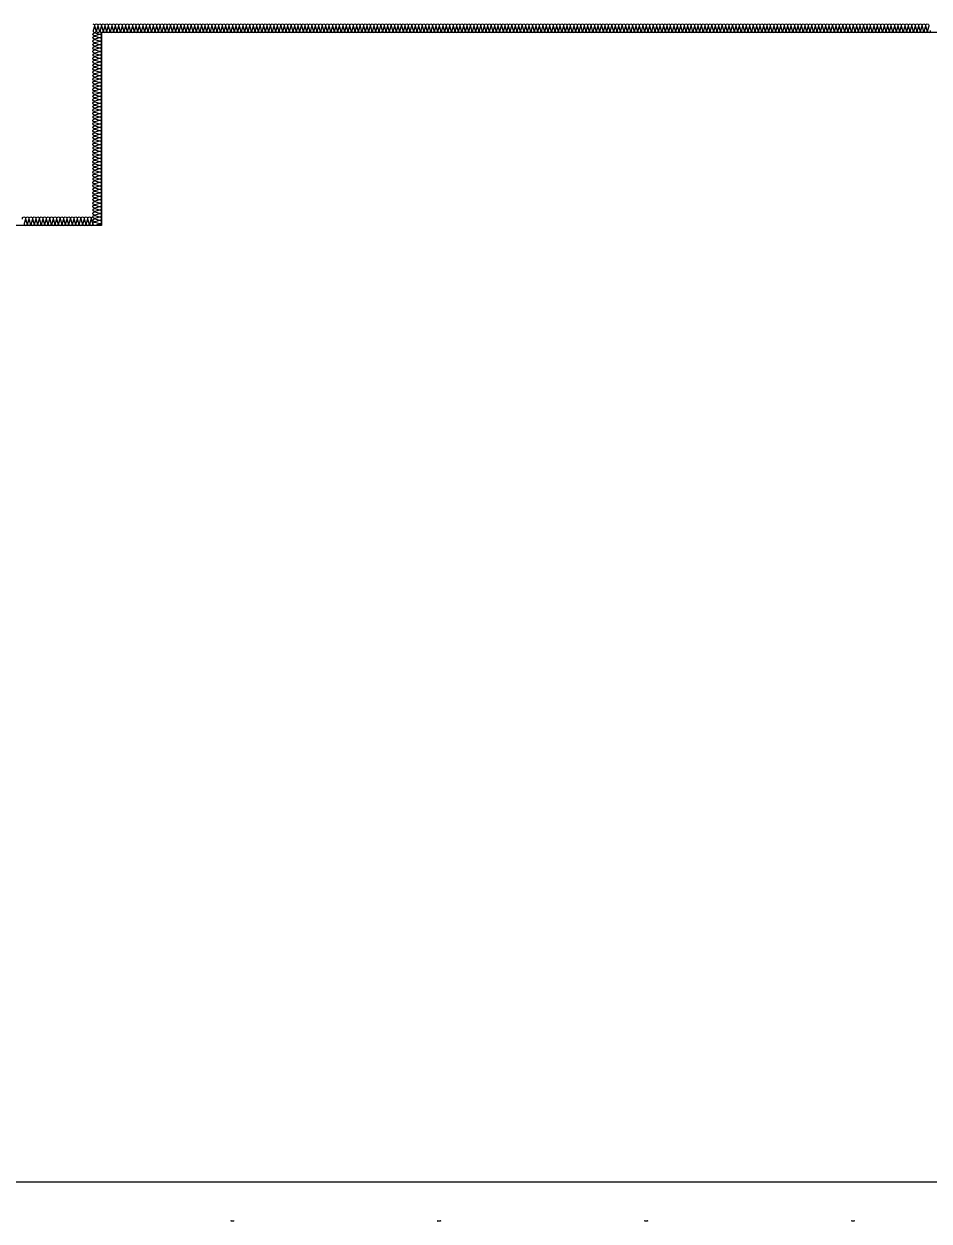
# Model space of a CAD drawing. Header units: millimetres. Extents: x 19868 to 801382, y -4805 to 85279.
# Drawn here: x 348988 to 354238, y 59952 to 66899 of the extents above; entities that cross this region are included whole.
import ezdxf

# ---------------------------------------------------------------- set-up
doc = ezdxf.new("R2010")
doc.units = ezdxf.units.MM
doc.header["$LTSCALE"] = 250
doc.linetypes.add('A2', pattern=[8, 2, -2, 2, -2])
for name, color, linetype in [('A-FIN', 6, 'Continuous'), ('C-1', 252, 'Continuous'), ('ISL', 251, 'Continuous')]:
    doc.layers.add(name, color=color, linetype=linetype)

msp = doc.modelspace()

# ---------------------------------------------------------------- linework, layer by layer
at = {"layer": 'A-FIN'}
msp.add_line((332488.2, 60178.9), (365288.2, 60178.9), dxfattribs=at)
at = {"layer": 'C-1', "linetype": 'A2'}
for p, q in [((350189.5, 59953.8), (350204.7, 59953.8)), ((351389.5, 59953.8), (351404.7, 59953.8)), ((352589.5, 59953.8), (352604.7, 59953.8)), ((353789.5, 59953.8), (353804.7, 59953.8))]:
    msp.add_line(p, q, dxfattribs=at)
for centre, start, end in [((350189.5, 59952.2), 90, 203.42869), ((350204.7, 59952.2), 336.57131, 90), ((351389.5, 59952.2), 90, 203.42869), ((351404.7, 59952.2), 336.57131, 90), ((352589.5, 59952.2), 90, 203.42869), ((352604.7, 59952.2), 336.57131, 90), ((353789.5, 59952.2), 90, 203.42869), ((353804.7, 59952.2), 336.57131, 90)]:
    msp.add_arc(centre, 1.62, start, end, dxfattribs=at)
at = {"layer": 'ISL'}
msp.add_lwpolyline([(365288.2, 60278.9), (365238.2, 60278.9), (365238.2, 65928.9), (364438.2, 65928.9), (364438.2, 66848.9), (349438.2, 66848.9), (349438.2, 65728.9), (348338.2, 65728.9), (348338.2, 66848.9), (333338.2, 66848.9), (333338.2, 65928.9), (332538.2, 65928.9), (332538.2, 60278.9), (332488.2, 60278.9)], dxfattribs=at)
for points in [[(349388.2, 66898.9, -0.509267), (349397, 66886.8), (349389.4, 66861.1, 1.372593), (349407, 66861.1), (349399.4, 66886.8, -0.509267), (349408.2, 66898.9, -0.509267), (349417, 66886.8), (349409.4, 66861.1, 1.372593), (349427, 66861.1), (349419.4, 66886.8, -0.509267), (349428.2, 66898.9, -0.509267), (349437, 66886.8), (349429.4, 66861.1, 1.372593), (349447, 66861.1), (349439.4, 66886.8, -0.509267), (349448.2, 66898.9, -0.509267), (349457, 66886.8), (349449.4, 66861.1, 1.372593), (349467, 66861.1), (349459.4, 66886.8, -0.509267), (349468.2, 66898.9, -0.509267), (349477, 66886.8), (349469.4, 66861.1, 1.372593), (349487, 66861.1), (349479.4, 66886.8, -0.509267), (349488.2, 66898.9, -0.509267), (349497, 66886.8), (349489.4, 66861.1, 1.372593), (349507, 66861.1), (349499.4, 66886.8, -0.509267), (349508.2, 66898.9, -0.509267), (349517, 66886.8), (349509.4, 66861.1, 1.372593), (349527, 66861.1), (349519.4, 66886.8, -0.509267), (349528.2, 66898.9, -0.509267), (349537, 66886.8), (349529.4, 66861.1, 1.372593), (349547, 66861.1), (349539.4, 66886.8, -0.509267), (349548.2, 66898.9, -0.509267), (349557, 66886.8), (349549.4, 66861.1, 1.372593), (349567, 66861.1), (349559.4, 66886.8, -0.509267), (349568.2, 66898.9, -0.509267), (349577, 66886.8), (349569.4, 66861.1, 1.372593), (349587, 66861.1), (349579.4, 66886.8, -0.509267), (349588.2, 66898.9, -0.509267), (349597, 66886.8), (349589.4, 66861.1, 1.372593), (349607, 66861.1), (349599.4, 66886.8, -0.509267), (349608.2, 66898.9, -0.509267), (349617, 66886.8), (349609.4, 66861.1, 1.372593), (349627, 66861.1), (349619.4, 66886.8, -0.509267), (349628.2, 66898.9, -0.509267), (349637, 66886.8), (349629.4, 66861.1, 1.372593), (349647, 66861.1), (349639.4, 66886.8, -0.509267), (349648.2, 66898.9, -0.509267), (349657, 66886.8), (349649.4, 66861.1, 1.372593), (349667, 66861.1), (349659.4, 66886.8, -0.509267), (349668.2, 66898.9, -0.509267), (349677, 66886.8), (349669.4, 66861.1, 1.372593), (349687, 66861.1), (349679.4, 66886.8, -0.509267), (349688.2, 66898.9, -0.509267), (349697, 66886.8), (349689.4, 66861.1, 1.372593), (349707, 66861.1), (349699.4, 66886.8, -0.509267), (349708.2, 66898.9, -0.509267), (349717, 66886.8), (349709.4, 66861.1, 1.372593), (349727, 66861.1), (349719.4, 66886.8, -0.509267), (349728.2, 66898.9, -0.509267), (349737, 66886.8), (349729.4, 66861.1, 1.372593), (349747, 66861.1), (349739.4, 66886.8, -0.509267), (349748.2, 66898.9, -0.509267), (349757, 66886.8), (349749.4, 66861.1, 1.372593), (349767, 66861.1), (349759.4, 66886.8, -0.509267), (349768.2, 66898.9, -0.509267), (349777, 66886.8), (349769.4, 66861.1, 1.372593), (349787, 66861.1), (349779.4, 66886.8, -0.509267), (349788.2, 66898.9, -0.509267), (349797, 66886.8), (349789.4, 66861.1, 1.372593), (349807, 66861.1), (349799.4, 66886.8, -0.509267), (349808.2, 66898.9, -0.509267), (349817, 66886.8), (349809.4, 66861.1, 1.372593), (349827, 66861.1), (349819.4, 66886.8, -0.509267), (349828.2, 66898.9, -0.509267), (349837, 66886.8), (349829.4, 66861.1, 1.372593), (349847, 66861.1), (349839.4, 66886.8, -0.509267), (349848.2, 66898.9, -0.509267), (349857, 66886.8), (349849.4, 66861.1, 1.372593), (349867, 66861.1), (349859.4, 66886.8, -0.509267), (349868.2, 66898.9, -0.509267), (349877, 66886.8), (349869.4, 66861.1, 1.372593), (349887, 66861.1), (349879.4, 66886.8, -0.509267), (349888.2, 66898.9, -0.509267), (349897, 66886.8), (349889.4, 66861.1, 1.372593), (349907, 66861.1), (349899.4, 66886.8, -0.509267), (349908.2, 66898.9, -0.509267), (349917, 66886.8), (349909.4, 66861.1, 1.372593), (349927, 66861.1), (349919.4, 66886.8, -0.509267), (349928.2, 66898.9, -0.509267), (349937, 66886.8), (349929.4, 66861.1, 1.372593), (349947, 66861.1), (349939.4, 66886.8, -0.509267), (349948.2, 66898.9, -0.509267), (349957, 66886.8), (349949.4, 66861.1, 1.372593), (349967, 66861.1), (349959.4, 66886.8, -0.509267), (349968.2, 66898.9, -0.509267), (349977, 66886.8), (349969.4, 66861.1, 1.372593), (349987, 66861.1), (349979.4, 66886.8, -0.509267), (349988.2, 66898.9, -0.509267), (349997, 66886.8), (349989.4, 66861.1, 1.372593), (350007, 66861.1), (349999.4, 66886.8, -0.509267), (350008.2, 66898.9, -0.509267), (350017, 66886.8), (350009.4, 66861.1, 1.372593), (350027, 66861.1), (350019.4, 66886.8, -0.509267), (350028.2, 66898.9, -0.509267), (350037, 66886.8), (350029.4, 66861.1, 1.372593), (350047, 66861.1), (350039.4, 66886.8, -0.509267), (350048.2, 66898.9, -0.509267), (350057, 66886.8), (350049.4, 66861.1, 1.372593), (350067, 66861.1), (350059.4, 66886.8, -0.509267), (350068.2, 66898.9, -0.509267), (350077, 66886.8), (350069.4, 66861.1, 1.372593), (350087, 66861.1), (350079.4, 66886.8, -0.509267), (350088.2, 66898.9, -0.509267), (350097, 66886.8), (350089.4, 66861.1, 1.372593), (350107, 66861.1), (350099.4, 66886.8, -0.509267), (350108.2, 66898.9, -0.509267), (350117, 66886.8), (350109.4, 66861.1, 1.372593), (350127, 66861.1), (350119.4, 66886.8, -0.509267), (350128.2, 66898.9, -0.509267), (350137, 66886.8), (350129.4, 66861.1, 1.372593), (350147, 66861.1), (350139.4, 66886.8, -0.509267), (350148.2, 66898.9, -0.509267), (350157, 66886.8), (350149.4, 66861.1, 1.372593), (350167, 66861.1), (350159.4, 66886.8, -0.509267), (350168.2, 66898.9, -0.509267), (350177, 66886.8), (350169.4, 66861.1, 1.372593), (350187, 66861.1), (350179.4, 66886.8, -0.509267), (350188.2, 66898.9, -0.509267), (350197, 66886.8), (350189.4, 66861.1, 1.372593), (350207, 66861.1), (350199.4, 66886.8, -0.509267), (350208.2, 66898.9, -0.509267), (350217, 66886.8), (350209.4, 66861.1, 1.372593), (350227, 66861.1), (350219.4, 66886.8, -0.509267), (350228.2, 66898.9, -0.509267), (350237, 66886.8), (350229.4, 66861.1, 1.372593), (350247, 66861.1), (350239.4, 66886.8, -0.509267), (350248.2, 66898.9, -0.509267), (350257, 66886.8), (350249.4, 66861.1, 1.372593), (350267, 66861.1), (350259.4, 66886.8, -0.509267), (350268.2, 66898.9, -0.509267), (350277, 66886.8), (350269.4, 66861.1, 1.372593), (350287, 66861.1), (350279.4, 66886.8, -0.509267), (350288.2, 66898.9, -0.509267), (350297, 66886.8), (350289.4, 66861.1, 1.372593), (350307, 66861.1), (350299.4, 66886.8, -0.509267), (350308.2, 66898.9, -0.509267), (350317, 66886.8), (350309.4, 66861.1, 1.372593), (350327, 66861.1), (350319.4, 66886.8, -0.509267), (350328.2, 66898.9, -0.509267), (350337, 66886.8), (350329.4, 66861.1, 1.372593), (350347, 66861.1), (350339.4, 66886.8, -0.509267), (350348.2, 66898.9, -0.509267), (350357, 66886.8), (350349.4, 66861.1, 1.372593), (350367, 66861.1), (350359.4, 66886.8, -0.509267), (350368.2, 66898.9, -0.509267), (350377, 66886.8), (350369.4, 66861.1, 1.372593), (350387, 66861.1), (350379.4, 66886.8, -0.509267), (350388.2, 66898.9, -0.509267), (350397, 66886.8), (350389.4, 66861.1, 1.372593), (350407, 66861.1), (350399.4, 66886.8, -0.509267), (350408.2, 66898.9, -0.509267), (350417, 66886.8), (350409.4, 66861.1, 1.372593), (350427, 66861.1), (350419.4, 66886.8, -0.509267), (350428.2, 66898.9, -0.509267), (350437, 66886.8), (350429.4, 66861.1, 1.372593), (350447, 66861.1), (350439.4, 66886.8, -0.509267), (350448.2, 66898.9, -0.509267), (350457, 66886.8), (350449.4, 66861.1, 1.372593), (350467, 66861.1), (350459.4, 66886.8, -0.509267), (350468.2, 66898.9, -0.509267), (350477, 66886.8), (350469.4, 66861.1, 1.372593), (350487, 66861.1), (350479.4, 66886.8, -0.509267), (350488.2, 66898.9, -0.509267), (350497, 66886.8), (350489.4, 66861.1, 1.372593), (350507, 66861.1), (350499.4, 66886.8, -0.509267), (350508.2, 66898.9, -0.509267), (350517, 66886.8), (350509.4, 66861.1, 1.372593), (350527, 66861.1), (350519.4, 66886.8, -0.509267), (350528.2, 66898.9, -0.509267), (350537, 66886.8), (350529.4, 66861.1, 1.372593), (350547, 66861.1), (350539.4, 66886.8, -0.509267), (350548.2, 66898.9, -0.509267), (350557, 66886.8), (350549.4, 66861.1, 1.372593), (350567, 66861.1), (350559.4, 66886.8, -0.509267), (350568.2, 66898.9, -0.509267), (350577, 66886.8), (350569.4, 66861.1, 1.372593), (350587, 66861.1), (350579.4, 66886.8, -0.509267), (350588.2, 66898.9, -0.509267), (350597, 66886.8), (350589.4, 66861.1, 1.372593), (350607, 66861.1), (350599.4, 66886.8, -0.509267), (350608.2, 66898.9, -0.509267), (350617, 66886.8), (350609.4, 66861.1, 1.372593), (350627, 66861.1), (350619.4, 66886.8, -0.509267), (350628.2, 66898.9, -0.509267), (350637, 66886.8), (350629.4, 66861.1, 1.372593), (350647, 66861.1), (350639.4, 66886.8, -0.509267), (350648.2, 66898.9, -0.509267), (350657, 66886.8), (350649.4, 66861.1, 1.372593), (350667, 66861.1), (350659.4, 66886.8, -0.509267), (350668.2, 66898.9, -0.509267), (350677, 66886.8), (350669.4, 66861.1, 1.372593), (350687, 66861.1), (350679.4, 66886.8, -0.509267), (350688.2, 66898.9, -0.509267), (350697, 66886.8), (350689.4, 66861.1, 1.372593), (350707, 66861.1), (350699.4, 66886.8, -0.509267), (350708.2, 66898.9, -0.509267), (350717, 66886.8), (350709.4, 66861.1, 1.372593), (350727, 66861.1), (350719.4, 66886.8, -0.509267), (350728.2, 66898.9, -0.509267), (350737, 66886.8), (350729.4, 66861.1, 1.372593), (350747, 66861.1), (350739.4, 66886.8, -0.509267), (350748.2, 66898.9, -0.509267), (350757, 66886.8), (350749.4, 66861.1, 1.372593), (350767, 66861.1), (350759.4, 66886.8, -0.509267), (350768.2, 66898.9, -0.509267), (350777, 66886.8), (350769.4, 66861.1, 1.372593), (350787, 66861.1), (350779.4, 66886.8, -0.509267), (350788.2, 66898.9, -0.509267), (350797, 66886.8), (350789.4, 66861.1, 1.372593), (350807, 66861.1), (350799.4, 66886.8, -0.509267), (350808.2, 66898.9, -0.509267), (350817, 66886.8), (350809.4, 66861.1, 1.372593), (350827, 66861.1), (350819.4, 66886.8, -0.509267), (350828.2, 66898.9, -0.509267), (350837, 66886.8), (350829.4, 66861.1, 1.372593), (350847, 66861.1), (350839.4, 66886.8, -0.509267), (350848.2, 66898.9, -0.509267), (350857, 66886.8), (350849.4, 66861.1, 1.372593), (350867, 66861.1), (350859.4, 66886.8, -0.509267), (350868.2, 66898.9, -0.509267), (350877, 66886.8), (350869.4, 66861.1, 1.372593), (350887, 66861.1), (350879.4, 66886.8, -0.509267), (350888.2, 66898.9, -0.509267), (350897, 66886.8), (350889.4, 66861.1, 1.372593), (350907, 66861.1), (350899.4, 66886.8, -0.509267), (350908.2, 66898.9, -0.509267), (350917, 66886.8), (350909.4, 66861.1, 1.372593), (350927, 66861.1), (350919.4, 66886.8, -0.509267), (350928.2, 66898.9, -0.509267), (350937, 66886.8), (350929.4, 66861.1, 1.372593), (350947, 66861.1), (350939.4, 66886.8, -0.509267), (350948.2, 66898.9, -0.509267), (350957, 66886.8), (350949.4, 66861.1, 1.372593), (350967, 66861.1), (350959.4, 66886.8, -0.509267), (350968.2, 66898.9, -0.509267), (350977, 66886.8), (350969.4, 66861.1, 1.372593), (350987, 66861.1), (350979.4, 66886.8, -0.509267), (350988.2, 66898.9, -0.509267), (350997, 66886.8), (350989.4, 66861.1, 1.372593), (351007, 66861.1), (350999.4, 66886.8, -0.509267), (351008.2, 66898.9, -0.509267), (351017, 66886.8), (351009.4, 66861.1, 1.372593), (351027, 66861.1), (351019.4, 66886.8, -0.509267), (351028.2, 66898.9, -0.509267), (351037, 66886.8), (351029.4, 66861.1, 1.372593), (351047, 66861.1), (351039.4, 66886.8, -0.509267), (351048.2, 66898.9, -0.509267), (351057, 66886.8), (351049.4, 66861.1, 1.372593), (351067, 66861.1), (351059.4, 66886.8, -0.509267), (351068.2, 66898.9, -0.509267), (351077, 66886.8), (351069.4, 66861.1, 1.372593), (351087, 66861.1), (351079.4, 66886.8, -0.509267), (351088.2, 66898.9, -0.509267), (351097, 66886.8), (351089.4, 66861.1, 1.372593), (351107, 66861.1), (351099.4, 66886.8, -0.509267), (351108.2, 66898.9, -0.509267), (351117, 66886.8), (351109.4, 66861.1, 1.372593), (351127, 66861.1), (351119.4, 66886.8, -0.509267), (351128.2, 66898.9, -0.509267), (351137, 66886.8), (351129.4, 66861.1, 1.372593), (351147, 66861.1), (351139.4, 66886.8, -0.509267), (351148.2, 66898.9, -0.509267), (351157, 66886.8), (351149.4, 66861.1, 1.372593), (351167, 66861.1), (351159.4, 66886.8, -0.509267), (351168.2, 66898.9, -0.509267), (351177, 66886.8), (351169.4, 66861.1, 1.372593), (351187, 66861.1), (351179.4, 66886.8, -0.509267), (351188.2, 66898.9, -0.509267), (351197, 66886.8), (351189.4, 66861.1, 1.372593), (351207, 66861.1), (351199.4, 66886.8, -0.509267), (351208.2, 66898.9, -0.509267), (351217, 66886.8), (351209.4, 66861.1, 1.372593), (351227, 66861.1), (351219.4, 66886.8, -0.509267), (351228.2, 66898.9, -0.509267), (351237, 66886.8), (351229.4, 66861.1, 1.372593), (351247, 66861.1), (351239.4, 66886.8, -0.509267), (351248.2, 66898.9, -0.509267), (351257, 66886.8), (351249.4, 66861.1, 1.372593), (351267, 66861.1), (351259.4, 66886.8, -0.509267), (351268.2, 66898.9, -0.509267), (351277, 66886.8), (351269.4, 66861.1, 1.372593), (351287, 66861.1), (351279.4, 66886.8, -0.509267), (351288.2, 66898.9, -0.509267), (351297, 66886.8), (351289.4, 66861.1, 1.372593), (351307, 66861.1), (351299.4, 66886.8, -0.509267), (351308.2, 66898.9, -0.509267), (351317, 66886.8), (351309.4, 66861.1, 1.372593), (351327, 66861.1), (351319.4, 66886.8, -0.509267), (351328.2, 66898.9, -0.509267), (351337, 66886.8), (351329.4, 66861.1, 1.372593), (351347, 66861.1), (351339.4, 66886.8, -0.509267), (351348.2, 66898.9, -0.509267), (351357, 66886.8), (351349.4, 66861.1, 1.372593), (351367, 66861.1), (351359.4, 66886.8, -0.509267), (351368.2, 66898.9, -0.509267), (351377, 66886.8), (351369.4, 66861.1, 1.372593), (351387, 66861.1), (351379.4, 66886.8, -0.509267), (351388.2, 66898.9, -0.509267), (351397, 66886.8), (351389.4, 66861.1, 1.372593), (351407, 66861.1), (351399.4, 66886.8, -0.509267), (351408.2, 66898.9, -0.509267), (351417, 66886.8), (351409.4, 66861.1, 1.372593), (351427, 66861.1), (351419.4, 66886.8, -0.509267), (351428.2, 66898.9, -0.509267), (351437, 66886.8), (351429.4, 66861.1, 1.372593), (351447, 66861.1), (351439.4, 66886.8, -0.509267), (351448.2, 66898.9, -0.509267), (351457, 66886.8), (351449.4, 66861.1, 1.372593), (351467, 66861.1), (351459.4, 66886.8, -0.509267), (351468.2, 66898.9, -0.509267), (351477, 66886.8), (351469.4, 66861.1, 1.372593), (351487, 66861.1), (351479.4, 66886.8, -0.509267), (351488.2, 66898.9, -0.509267), (351497, 66886.8), (351489.4, 66861.1, 1.372593), (351507, 66861.1), (351499.4, 66886.8, -0.509267), (351508.2, 66898.9, -0.509267), (351517, 66886.8), (351509.4, 66861.1, 1.372593), (351527, 66861.1), (351519.4, 66886.8, -0.509267), (351528.2, 66898.9, -0.509267), (351537, 66886.8), (351529.4, 66861.1, 1.372593), (351547, 66861.1), (351539.4, 66886.8, -0.509267), (351548.2, 66898.9, -0.509267), (351557, 66886.8), (351549.4, 66861.1, 1.372593), (351567, 66861.1), (351559.4, 66886.8, -0.509267), (351568.2, 66898.9, -0.509267), (351577, 66886.8), (351569.4, 66861.1, 1.372593), (351587, 66861.1), (351579.4, 66886.8, -0.509267), (351588.2, 66898.9, -0.509267), (351597, 66886.8), (351589.4, 66861.1, 1.372593), (351607, 66861.1), (351599.4, 66886.8, -0.509267), (351608.2, 66898.9, -0.509267), (351617, 66886.8), (351609.4, 66861.1, 1.372593), (351627, 66861.1), (351619.4, 66886.8, -0.509267), (351628.2, 66898.9, -0.509267), (351637, 66886.8), (351629.4, 66861.1, 1.372593), (351647, 66861.1), (351639.4, 66886.8, -0.509267), (351648.2, 66898.9, -0.509267), (351657, 66886.8), (351649.4, 66861.1, 1.372593), (351667, 66861.1), (351659.4, 66886.8, -0.509267), (351668.2, 66898.9, -0.509267), (351677, 66886.8), (351669.4, 66861.1, 1.372593), (351687, 66861.1), (351679.4, 66886.8, -0.509267), (351688.2, 66898.9, -0.509267), (351697, 66886.8), (351689.4, 66861.1, 1.372593), (351707, 66861.1), (351699.4, 66886.8, -0.509267), (351708.2, 66898.9, -0.509267), (351717, 66886.8), (351709.4, 66861.1, 1.372593), (351727, 66861.1), (351719.4, 66886.8, -0.509267), (351728.2, 66898.9, -0.509267), (351737, 66886.8), (351729.4, 66861.1, 1.372593), (351747, 66861.1), (351739.4, 66886.8, -0.509267), (351748.2, 66898.9, -0.509267), (351757, 66886.8), (351749.4, 66861.1, 1.372593), (351767, 66861.1), (351759.4, 66886.8, -0.509267), (351768.2, 66898.9, -0.509267), (351777, 66886.8), (351769.4, 66861.1, 1.372593), (351787, 66861.1), (351779.4, 66886.8, -0.509267), (351788.2, 66898.9, -0.509267), (351797, 66886.8), (351789.4, 66861.1, 1.372593), (351807, 66861.1), (351799.4, 66886.8, -0.509267), (351808.2, 66898.9, -0.509267), (351817, 66886.8), (351809.4, 66861.1, 1.372593), (351827, 66861.1), (351819.4, 66886.8, -0.509267), (351828.2, 66898.9, -0.509267), (351837, 66886.8), (351829.4, 66861.1, 1.372593), (351847, 66861.1), (351839.4, 66886.8, -0.509267), (351848.2, 66898.9, -0.509267), (351857, 66886.8), (351849.4, 66861.1, 1.372593), (351867, 66861.1), (351859.4, 66886.8, -0.509267), (351868.2, 66898.9, -0.509267), (351877, 66886.8), (351869.4, 66861.1, 1.372593), (351887, 66861.1), (351879.4, 66886.8, -0.509267), (351888.2, 66898.9, -0.509267), (351897, 66886.8), (351889.4, 66861.1, 1.372593), (351907, 66861.1), (351899.4, 66886.8, -0.509267), (351908.2, 66898.9, -0.509267), (351917, 66886.8), (351909.4, 66861.1, 1.372593), (351927, 66861.1), (351919.4, 66886.8, -0.509267), (351928.2, 66898.9, -0.509267), (351937, 66886.8), (351929.4, 66861.1, 1.372593), (351947, 66861.1), (351939.4, 66886.8, -0.509267), (351948.2, 66898.9, -0.509267), (351957, 66886.8), (351949.4, 66861.1, 1.372593), (351967, 66861.1), (351959.4, 66886.8, -0.509267), (351968.2, 66898.9, -0.509267), (351977, 66886.8), (351969.4, 66861.1, 1.372593), (351987, 66861.1), (351979.4, 66886.8, -0.509267), (351988.2, 66898.9, -0.509267), (351997, 66886.8), (351989.4, 66861.1, 1.372593), (352007, 66861.1), (351999.4, 66886.8, -0.509267), (352008.2, 66898.9, -0.509267), (352017, 66886.8), (352009.4, 66861.1, 1.372593), (352027, 66861.1), (352019.4, 66886.8, -0.509267), (352028.2, 66898.9, -0.509267), (352037, 66886.8), (352029.4, 66861.1, 1.372593), (352047, 66861.1), (352039.4, 66886.8, -0.509267), (352048.2, 66898.9, -0.509267), (352057, 66886.8), (352049.4, 66861.1, 1.372593), (352067, 66861.1), (352059.4, 66886.8, -0.509267), (352068.2, 66898.9, -0.509267), (352077, 66886.8), (352069.4, 66861.1, 1.372593), (352087, 66861.1), (352079.4, 66886.8, -0.509267), (352088.2, 66898.9, -0.509267), (352097, 66886.8), (352089.4, 66861.1, 1.372593), (352107, 66861.1), (352099.4, 66886.8, -0.509267), (352108.2, 66898.9, -0.509267), (352117, 66886.8), (352109.4, 66861.1, 1.372593), (352127, 66861.1), (352119.4, 66886.8, -0.509267), (352128.2, 66898.9, -0.509267), (352137, 66886.8), (352129.4, 66861.1, 1.372593), (352147, 66861.1), (352139.4, 66886.8, -0.509267), (352148.2, 66898.9, -0.509267), (352157, 66886.8), (352149.4, 66861.1, 1.372593), (352167, 66861.1), (352159.4, 66886.8, -0.509267), (352168.2, 66898.9, -0.509267), (352177, 66886.8), (352169.4, 66861.1, 1.372593), (352187, 66861.1), (352179.4, 66886.8, -0.509267), (352188.2, 66898.9, -0.509267), (352197, 66886.8), (352189.4, 66861.1, 1.372593), (352207, 66861.1), (352199.4, 66886.8, -0.509267), (352208.2, 66898.9, -0.509267), (352217, 66886.8), (352209.4, 66861.1, 1.372593), (352227, 66861.1), (352219.4, 66886.8, -0.509267), (352228.2, 66898.9, -0.509267), (352237, 66886.8), (352229.4, 66861.1, 1.372593), (352247, 66861.1), (352239.4, 66886.8, -0.509267), (352248.2, 66898.9, -0.509267), (352257, 66886.8), (352249.4, 66861.1, 1.372593), (352267, 66861.1), (352259.4, 66886.8, -0.509267), (352268.2, 66898.9, -0.509267), (352277, 66886.8), (352269.4, 66861.1, 1.372593), (352287, 66861.1), (352279.4, 66886.8, -0.509267), (352288.2, 66898.9, -0.509267), (352297, 66886.8), (352289.4, 66861.1, 1.372593), (352307, 66861.1), (352299.4, 66886.8, -0.509267), (352308.2, 66898.9, -0.509267), (352317, 66886.8), (352309.4, 66861.1, 1.372593), (352327, 66861.1), (352319.4, 66886.8, -0.509267), (352328.2, 66898.9, -0.509267), (352337, 66886.8), (352329.4, 66861.1, 1.372593), (352347, 66861.1), (352339.4, 66886.8, -0.509267), (352348.2, 66898.9, -0.509267), (352357, 66886.8), (352349.4, 66861.1, 1.372593), (352367, 66861.1), (352359.4, 66886.8, -0.509267), (352368.2, 66898.9, -0.509267), (352377, 66886.8), (352369.4, 66861.1, 1.372593), (352387, 66861.1), (352379.4, 66886.8, -0.509267), (352388.2, 66898.9, -0.509267), (352397, 66886.8), (352389.4, 66861.1, 1.372593), (352407, 66861.1), (352399.4, 66886.8, -0.509267), (352408.2, 66898.9, -0.509267), (352417, 66886.8), (352409.4, 66861.1, 1.372593), (352427, 66861.1), (352419.4, 66886.8, -0.509267), (352428.2, 66898.9, -0.509267), (352437, 66886.8), (352429.4, 66861.1, 1.372593), (352447, 66861.1), (352439.4, 66886.8, -0.509267), (352448.2, 66898.9, -0.509267), (352457, 66886.8), (352449.4, 66861.1, 1.372593), (352467, 66861.1), (352459.4, 66886.8, -0.509267), (352468.2, 66898.9, -0.509267), (352477, 66886.8), (352469.4, 66861.1, 1.372593), (352487, 66861.1), (352479.4, 66886.8, -0.509267), (352488.2, 66898.9, -0.509267), (352497, 66886.8), (352489.4, 66861.1, 1.372593), (352507, 66861.1), (352499.4, 66886.8, -0.509267), (352508.2, 66898.9, -0.509267), (352517, 66886.8), (352509.4, 66861.1, 1.372593), (352527, 66861.1), (352519.4, 66886.8, -0.509267), (352528.2, 66898.9, -0.509267), (352537, 66886.8), (352529.4, 66861.1, 1.372593), (352547, 66861.1), (352539.4, 66886.8, -0.509267), (352548.2, 66898.9, -0.509267), (352557, 66886.8), (352549.4, 66861.1, 1.372593), (352567, 66861.1), (352559.4, 66886.8, -0.509267), (352568.2, 66898.9, -0.509267), (352577, 66886.8), (352569.4, 66861.1, 1.372593), (352587, 66861.1), (352579.4, 66886.8, -0.509267), (352588.2, 66898.9, -0.509267), (352597, 66886.8), (352589.4, 66861.1, 1.372593), (352607, 66861.1), (352599.4, 66886.8, -0.509267), (352608.2, 66898.9, -0.509267), (352617, 66886.8), (352609.4, 66861.1, 1.372593), (352627, 66861.1), (352619.4, 66886.8, -0.509267), (352628.2, 66898.9, -0.509267), (352637, 66886.8), (352629.4, 66861.1, 1.372593), (352647, 66861.1), (352639.4, 66886.8, -0.509267), (352648.2, 66898.9, -0.509267), (352657, 66886.8), (352649.4, 66861.1, 1.372593), (352667, 66861.1), (352659.4, 66886.8, -0.509267), (352668.2, 66898.9, -0.509267), (352677, 66886.8), (352669.4, 66861.1, 1.372593), (352687, 66861.1), (352679.4, 66886.8, -0.509267), (352688.2, 66898.9, -0.509267), (352697, 66886.8), (352689.4, 66861.1, 1.372593), (352707, 66861.1), (352699.4, 66886.8, -0.509267), (352708.2, 66898.9, -0.509267), (352717, 66886.8), (352709.4, 66861.1, 1.372593), (352727, 66861.1), (352719.4, 66886.8, -0.509267), (352728.2, 66898.9, -0.509267), (352737, 66886.8), (352729.4, 66861.1, 1.372593), (352747, 66861.1), (352739.4, 66886.8, -0.509267), (352748.2, 66898.9, -0.509267), (352757, 66886.8), (352749.4, 66861.1, 1.372593), (352767, 66861.1), (352759.4, 66886.8, -0.509267), (352768.2, 66898.9, -0.509267), (352777, 66886.8), (352769.4, 66861.1, 1.372593), (352787, 66861.1), (352779.4, 66886.8, -0.509267), (352788.2, 66898.9, -0.509267), (352797, 66886.8), (352789.4, 66861.1, 1.372593), (352807, 66861.1), (352799.4, 66886.8, -0.509267), (352808.2, 66898.9, -0.509267), (352817, 66886.8), (352809.4, 66861.1, 1.372593), (352827, 66861.1), (352819.4, 66886.8, -0.509267), (352828.2, 66898.9, -0.509267), (352837, 66886.8), (352829.4, 66861.1, 1.372593), (352847, 66861.1), (352839.4, 66886.8, -0.509267), (352848.2, 66898.9, -0.509267), (352857, 66886.8), (352849.4, 66861.1, 1.372593), (352867, 66861.1), (352859.4, 66886.8, -0.509267), (352868.2, 66898.9, -0.509267), (352877, 66886.8), (352869.4, 66861.1, 1.372593), (352887, 66861.1), (352879.4, 66886.8, -0.509267), (352888.2, 66898.9, -0.509267), (352897, 66886.8), (352889.4, 66861.1, 1.372593), (352907, 66861.1), (352899.4, 66886.8, -0.509267), (352908.2, 66898.9, -0.509267), (352917, 66886.8), (352909.4, 66861.1, 1.372593), (352927, 66861.1), (352919.4, 66886.8, -0.509267), (352928.2, 66898.9, -0.509267), (352937, 66886.8), (352929.4, 66861.1, 1.372593), (352947, 66861.1), (352939.4, 66886.8, -0.509267), (352948.2, 66898.9, -0.509267), (352957, 66886.8), (352949.4, 66861.1, 1.372593), (352967, 66861.1), (352959.4, 66886.8, -0.509267), (352968.2, 66898.9, -0.509267), (352977, 66886.8), (352969.4, 66861.1, 1.372593), (352987, 66861.1), (352979.4, 66886.8, -0.509267), (352988.2, 66898.9, -0.509267), (352997, 66886.8), (352989.4, 66861.1, 1.372593), (353007, 66861.1), (352999.4, 66886.8, -0.509267), (353008.2, 66898.9, -0.509267), (353017, 66886.8), (353009.4, 66861.1, 1.372593), (353027, 66861.1), (353019.4, 66886.8, -0.509267), (353028.2, 66898.9, -0.509267), (353037, 66886.8), (353029.4, 66861.1, 1.372593), (353047, 66861.1), (353039.4, 66886.8, -0.509267), (353048.2, 66898.9, -0.509267), (353057, 66886.8), (353049.4, 66861.1, 1.372593), (353067, 66861.1), (353059.4, 66886.8, -0.509267), (353068.2, 66898.9, -0.509267), (353077, 66886.8), (353069.4, 66861.1, 1.372593), (353087, 66861.1), (353079.4, 66886.8, -0.509267), (353088.2, 66898.9, -0.509267), (353097, 66886.8), (353089.4, 66861.1, 1.372593), (353107, 66861.1), (353099.4, 66886.8, -0.509267), (353108.2, 66898.9, -0.509267), (353117, 66886.8), (353109.4, 66861.1, 1.372593), (353127, 66861.1), (353119.4, 66886.8, -0.509267), (353128.2, 66898.9, -0.509267), (353137, 66886.8), (353129.4, 66861.1, 1.372593), (353147, 66861.1), (353139.4, 66886.8, -0.509267), (353148.2, 66898.9, -0.509267), (353157, 66886.8), (353149.4, 66861.1, 1.372593), (353167, 66861.1), (353159.4, 66886.8, -0.509267), (353168.2, 66898.9, -0.509267), (353177, 66886.8), (353169.4, 66861.1, 1.372593), (353187, 66861.1), (353179.4, 66886.8, -0.509267), (353188.2, 66898.9, -0.509267), (353197, 66886.8), (353189.4, 66861.1, 1.372593), (353207, 66861.1), (353199.4, 66886.8, -0.509267), (353208.2, 66898.9, -0.509267), (353217, 66886.8), (353209.4, 66861.1, 1.372593), (353227, 66861.1), (353219.4, 66886.8, -0.509267), (353228.2, 66898.9, -0.509267), (353237, 66886.8), (353229.4, 66861.1, 1.372593), (353247, 66861.1), (353239.4, 66886.8, -0.509267), (353248.2, 66898.9, -0.509267), (353257, 66886.8), (353249.4, 66861.1, 1.372593), (353267, 66861.1), (353259.4, 66886.8, -0.509267), (353268.2, 66898.9, -0.509267), (353277, 66886.8), (353269.4, 66861.1, 1.372593), (353287, 66861.1), (353279.4, 66886.8, -0.509267), (353288.2, 66898.9, -0.509267), (353297, 66886.8), (353289.4, 66861.1, 1.372593), (353307, 66861.1), (353299.4, 66886.8, -0.509267), (353308.2, 66898.9, -0.509267), (353317, 66886.8), (353309.4, 66861.1, 1.372593), (353327, 66861.1), (353319.4, 66886.8, -0.509267), (353328.2, 66898.9, -0.509267), (353337, 66886.8), (353329.4, 66861.1, 1.372593), (353347, 66861.1), (353339.4, 66886.8, -0.509267), (353348.2, 66898.9, -0.509267), (353357, 66886.8), (353349.4, 66861.1, 1.372593), (353367, 66861.1), (353359.4, 66886.8, -0.509267), (353368.2, 66898.9, -0.509267), (353377, 66886.8), (353369.4, 66861.1, 1.372593), (353387, 66861.1), (353379.4, 66886.8, -0.509267), (353388.2, 66898.9, -0.509267), (353397, 66886.8), (353389.4, 66861.1, 1.372593), (353407, 66861.1), (353399.4, 66886.8, -0.509267), (353408.2, 66898.9, -0.509267), (353417, 66886.8), (353409.4, 66861.1, 1.372593), (353427, 66861.1), (353419.4, 66886.8, -0.509267), (353428.2, 66898.9, -0.509267), (353437, 66886.8), (353429.4, 66861.1, 1.372593), (353447, 66861.1), (353439.4, 66886.8, -0.509267), (353448.2, 66898.9, -0.509267), (353457, 66886.8), (353449.4, 66861.1, 1.372593), (353467, 66861.1), (353459.4, 66886.8, -0.509267), (353468.2, 66898.9, -0.509267), (353477, 66886.8), (353469.4, 66861.1, 1.372593), (353487, 66861.1), (353479.4, 66886.8, -0.509267), (353488.2, 66898.9, -0.509267), (353497, 66886.8), (353489.4, 66861.1, 1.372593), (353507, 66861.1), (353499.4, 66886.8, -0.509267), (353508.2, 66898.9, -0.509267), (353517, 66886.8), (353509.4, 66861.1, 1.372593), (353527, 66861.1), (353519.4, 66886.8, -0.509267), (353528.2, 66898.9, -0.509267), (353537, 66886.8), (353529.4, 66861.1, 1.372593), (353547, 66861.1), (353539.4, 66886.8, -0.509267), (353548.2, 66898.9, -0.509267), (353557, 66886.8), (353549.4, 66861.1, 1.372593), (353567, 66861.1), (353559.4, 66886.8, -0.509267), (353568.2, 66898.9, -0.509267), (353577, 66886.8), (353569.4, 66861.1, 1.372593), (353587, 66861.1), (353579.4, 66886.8, -0.509267), (353588.2, 66898.9, -0.509267), (353597, 66886.8), (353589.4, 66861.1, 1.372593), (353607, 66861.1), (353599.4, 66886.8, -0.509267), (353608.2, 66898.9, -0.509267), (353617, 66886.8), (353609.4, 66861.1, 1.372593), (353627, 66861.1), (353619.4, 66886.8, -0.509267), (353628.2, 66898.9, -0.509267), (353637, 66886.8), (353629.4, 66861.1, 1.372593), (353647, 66861.1), (353639.4, 66886.8, -0.509267), (353648.2, 66898.9, -0.509267), (353657, 66886.8), (353649.4, 66861.1, 1.372593), (353667, 66861.1), (353659.4, 66886.8, -0.509267), (353668.2, 66898.9, -0.509267), (353677, 66886.8), (353669.4, 66861.1, 1.372593), (353687, 66861.1), (353679.4, 66886.8, -0.509267), (353688.2, 66898.9, -0.509267), (353697, 66886.8), (353689.4, 66861.1, 1.372593), (353707, 66861.1), (353699.4, 66886.8, -0.509267), (353708.2, 66898.9, -0.509267), (353717, 66886.8), (353709.4, 66861.1, 1.372593), (353727, 66861.1), (353719.4, 66886.8, -0.509267), (353728.2, 66898.9, -0.509267), (353737, 66886.8), (353729.4, 66861.1, 1.372593), (353747, 66861.1), (353739.4, 66886.8, -0.509267), (353748.2, 66898.9, -0.509267), (353757, 66886.8), (353749.4, 66861.1, 1.372593), (353767, 66861.1), (353759.4, 66886.8, -0.509267), (353768.2, 66898.9, -0.509267), (353777, 66886.8), (353769.4, 66861.1, 1.372593), (353787, 66861.1), (353779.4, 66886.8, -0.509267), (353788.2, 66898.9, -0.509267), (353797, 66886.8), (353789.4, 66861.1, 1.372593), (353807, 66861.1), (353799.4, 66886.8, -0.509267), (353808.2, 66898.9, -0.509267), (353817, 66886.8), (353809.4, 66861.1, 1.372593), (353827, 66861.1), (353819.4, 66886.8, -0.509267), (353828.2, 66898.9, -0.509267), (353837, 66886.8), (353829.4, 66861.1, 1.372593), (353847, 66861.1), (353839.4, 66886.8, -0.509267), (353848.2, 66898.9, -0.509267), (353857, 66886.8), (353849.4, 66861.1, 1.372593), (353867, 66861.1), (353859.4, 66886.8, -0.509267), (353868.2, 66898.9, -0.509267), (353877, 66886.8), (353869.4, 66861.1, 1.372593), (353887, 66861.1), (353879.4, 66886.8, -0.509267), (353888.2, 66898.9, -0.509267), (353897, 66886.8), (353889.4, 66861.1, 1.372593), (353907, 66861.1), (353899.4, 66886.8, -0.509267), (353908.2, 66898.9, -0.509267), (353917, 66886.8), (353909.4, 66861.1, 1.372593), (353927, 66861.1), (353919.4, 66886.8, -0.509267), (353928.2, 66898.9, -0.509267), (353937, 66886.8), (353929.4, 66861.1, 1.372593), (353947, 66861.1), (353939.4, 66886.8, -0.509267), (353948.2, 66898.9, -0.509267), (353957, 66886.8), (353949.4, 66861.1, 1.372593), (353967, 66861.1), (353959.4, 66886.8, -0.509267), (353968.2, 66898.9, -0.509267), (353977, 66886.8), (353969.4, 66861.1, 1.372593), (353987, 66861.1), (353979.4, 66886.8, -0.509267), (353988.2, 66898.9, -0.509267), (353997, 66886.8), (353989.4, 66861.1, 1.372593), (354007, 66861.1), (353999.4, 66886.8, -0.509267), (354008.2, 66898.9, -0.509267), (354017, 66886.8), (354009.4, 66861.1, 1.372593), (354027, 66861.1), (354019.4, 66886.8, -0.509267), (354028.2, 66898.9, -0.509267), (354037, 66886.8), (354029.4, 66861.1, 1.372593), (354047, 66861.1), (354039.4, 66886.8, -0.509267), (354048.2, 66898.9, -0.509267), (354057, 66886.8), (354049.4, 66861.1, 1.372593), (354067, 66861.1), (354059.4, 66886.8, -0.509267), (354068.2, 66898.9, -0.509267), (354077, 66886.8), (354069.4, 66861.1, 1.372593), (354087, 66861.1), (354079.4, 66886.8, -0.509267), (354088.2, 66898.9, -0.509267), (354097, 66886.8), (354089.4, 66861.1, 1.372593), (354107, 66861.1), (354099.4, 66886.8, -0.509267), (354108.2, 66898.9, -0.509267), (354117, 66886.8), (354109.4, 66861.1, 1.372593), (354127, 66861.1), (354119.4, 66886.8, -0.509267), (354128.2, 66898.9, -0.509267), (354137, 66886.8), (354129.4, 66861.1, 1.372593), (354147, 66861.1), (354139.4, 66886.8, -0.509267), (354148.2, 66898.9, -0.509267), (354157, 66886.8), (354149.4, 66861.1, 1.372593), (354167, 66861.1), (354159.4, 66886.8, -0.509267), (354168.2, 66898.9, -0.509267), (354177, 66886.8), (354169.4, 66861.1, 1.372593), (354187, 66861.1), (354179.4, 66886.8, -0.509267), (354188.2, 66898.9, -0.509267), (354197, 66886.8), (354189.4, 66861.1, 1.372593), (354207, 66861.1), (354199.4, 66886.8, -0.509267), (354208.2, 66898.9, -0.509267), (354217, 66886.8), (354209.4, 66861.1, 1.372593), (354227, 66861.1), (354219.4, 66886.8, -0.509267), (354228.2, 66898.9, -0.509267), (354237, 66886.8), (354229.4, 66861.1, 1.372593), (354247, 66861.1)], [(349438.2, 65728.9, 0.509267), (349426.1, 65737.8), (349400.3, 65730.1, -1.372593), (349400.3, 65747.8), (349426.1, 65740.1, 0.509267), (349438.2, 65748.9, 0.509267), (349426.1, 65757.8), (349400.3, 65750.1, -1.372593), (349400.3, 65767.8), (349426.1, 65760.1, 0.509267), (349438.2, 65768.9, 0.509267), (349426.1, 65777.8), (349400.3, 65770.1, -1.372593), (349400.3, 65787.8), (349426.1, 65780.1, 0.509267), (349438.2, 65788.9, 0.509267), (349426.1, 65797.8), (349400.3, 65790.1, -1.372593), (349400.3, 65807.8), (349426.1, 65800.1, 0.509267), (349438.2, 65808.9, 0.509267), (349426.1, 65817.8), (349400.3, 65810.1, -1.372593), (349400.3, 65827.8), (349426.1, 65820.1, 0.509267), (349438.2, 65828.9, 0.509267), (349426.1, 65837.8), (349400.3, 65830.1, -1.372593), (349400.3, 65847.8), (349426.1, 65840.1, 0.509267), (349438.2, 65848.9, 0.509267), (349426.1, 65857.8), (349400.3, 65850.1, -1.372593), (349400.3, 65867.8), (349426.1, 65860.1, 0.509267), (349438.2, 65868.9, 0.509267), (349426.1, 65877.8), (349400.3, 65870.1, -1.372593), (349400.3, 65887.8), (349426.1, 65880.1, 0.509267), (349438.2, 65888.9, 0.509267), (349426.1, 65897.8), (349400.3, 65890.1, -1.372593), (349400.3, 65907.8), (349426.1, 65900.1, 0.509267), (349438.2, 65908.9, 0.509267), (349426.1, 65917.8), (349400.3, 65910.1, -1.372593), (349400.3, 65927.8), (349426.1, 65920.1, 0.509267), (349438.2, 65928.9, 0.509267), (349426.1, 65937.8), (349400.3, 65930.1, -1.372593), (349400.3, 65947.8), (349426.1, 65940.1, 0.509267), (349438.2, 65948.9, 0.509267), (349426.1, 65957.8), (349400.3, 65950.1, -1.372593), (349400.3, 65967.8), (349426.1, 65960.1, 0.509267), (349438.2, 65968.9, 0.509267), (349426.1, 65977.8), (349400.3, 65970.1, -1.372593), (349400.3, 65987.8), (349426.1, 65980.1, 0.509267), (349438.2, 65988.9, 0.509267), (349426.1, 65997.8), (349400.3, 65990.1, -1.372593), (349400.3, 66007.8), (349426.1, 66000.1, 0.509267), (349438.2, 66008.9, 0.509267), (349426.1, 66017.8), (349400.3, 66010.1, -1.372593), (349400.3, 66027.8), (349426.1, 66020.1, 0.509267), (349438.2, 66028.9, 0.509267), (349426.1, 66037.8), (349400.3, 66030.1, -1.372593), (349400.3, 66047.8), (349426.1, 66040.1, 0.509267), (349438.2, 66048.9, 0.509267), (349426.1, 66057.8), (349400.3, 66050.1, -1.372593), (349400.3, 66067.8), (349426.1, 66060.1, 0.509267), (349438.2, 66068.9, 0.509267), (349426.1, 66077.8), (349400.3, 66070.1, -1.372593), (349400.3, 66087.8), (349426.1, 66080.1, 0.509267), (349438.2, 66088.9, 0.509267), (349426.1, 66097.8), (349400.3, 66090.1, -1.372593), (349400.3, 66107.8), (349426.1, 66100.1, 0.509267), (349438.2, 66108.9, 0.509267), (349426.1, 66117.8), (349400.3, 66110.1, -1.372593), (349400.3, 66127.8), (349426.1, 66120.1, 0.509267), (349438.2, 66128.9, 0.509267), (349426.1, 66137.8), (349400.3, 66130.1, -1.372593), (349400.3, 66147.8), (349426.1, 66140.1, 0.509267), (349438.2, 66148.9, 0.509267), (349426.1, 66157.8), (349400.3, 66150.1, -1.372593), (349400.3, 66167.8), (349426.1, 66160.1, 0.509267), (349438.2, 66168.9, 0.509267), (349426.1, 66177.8), (349400.3, 66170.1, -1.372593), (349400.3, 66187.8), (349426.1, 66180.1, 0.509267), (349438.2, 66188.9, 0.509267), (349426.1, 66197.8), (349400.3, 66190.1, -1.372593), (349400.3, 66207.8), (349426.1, 66200.1, 0.509267), (349438.2, 66208.9, 0.509267), (349426.1, 66217.8), (349400.3, 66210.1, -1.372593), (349400.3, 66227.8), (349426.1, 66220.1, 0.509267), (349438.2, 66228.9, 0.509267), (349426.1, 66237.8), (349400.3, 66230.1, -1.372593), (349400.3, 66247.8), (349426.1, 66240.1, 0.509267), (349438.2, 66248.9, 0.509267), (349426.1, 66257.8), (349400.3, 66250.1, -1.372593), (349400.3, 66267.8), (349426.1, 66260.1, 0.509267), (349438.2, 66268.9, 0.509267), (349426.1, 66277.8), (349400.3, 66270.1, -1.372593), (349400.3, 66287.8), (349426.1, 66280.1, 0.509267), (349438.2, 66288.9, 0.509267), (349426.1, 66297.8), (349400.3, 66290.1, -1.372593), (349400.3, 66307.8), (349426.1, 66300.1, 0.509267), (349438.2, 66308.9, 0.509267), (349426.1, 66317.8), (349400.3, 66310.1, -1.372593), (349400.3, 66327.8), (349426.1, 66320.1, 0.509267), (349438.2, 66328.9, 0.509267), (349426.1, 66337.8), (349400.3, 66330.1, -1.372593), (349400.3, 66347.8), (349426.1, 66340.1, 0.509267), (349438.2, 66348.9, 0.509267), (349426.1, 66357.8), (349400.3, 66350.1, -1.372593), (349400.3, 66367.8), (349426.1, 66360.1, 0.509267), (349438.2, 66368.9, 0.509267), (349426.1, 66377.8), (349400.3, 66370.1, -1.372593), (349400.3, 66387.8), (349426.1, 66380.1, 0.509267), (349438.2, 66388.9, 0.509267), (349426.1, 66397.8), (349400.3, 66390.1, -1.372593), (349400.3, 66407.8), (349426.1, 66400.1, 0.509267), (349438.2, 66408.9, 0.509267), (349426.1, 66417.8), (349400.3, 66410.1, -1.372593), (349400.3, 66427.8), (349426.1, 66420.1, 0.509267), (349438.2, 66428.9, 0.509267), (349426.1, 66437.8), (349400.3, 66430.1, -1.372593), (349400.3, 66447.8), (349426.1, 66440.1, 0.509267), (349438.2, 66448.9, 0.509267), (349426.1, 66457.8), (349400.3, 66450.1, -1.372593), (349400.3, 66467.8), (349426.1, 66460.1, 0.509267), (349438.2, 66468.9, 0.509267), (349426.1, 66477.8), (349400.3, 66470.1, -1.372593), (349400.3, 66487.8), (349426.1, 66480.1, 0.509267), (349438.2, 66488.9, 0.509267), (349426.1, 66497.8), (349400.3, 66490.1, -1.372593), (349400.3, 66507.8), (349426.1, 66500.1, 0.509267), (349438.2, 66508.9, 0.509267), (349426.1, 66517.8), (349400.3, 66510.1, -1.372593), (349400.3, 66527.8), (349426.1, 66520.1, 0.509267), (349438.2, 66528.9, 0.509267), (349426.1, 66537.8), (349400.3, 66530.1, -1.372593), (349400.3, 66547.8), (349426.1, 66540.1, 0.509267), (349438.2, 66548.9, 0.509267), (349426.1, 66557.8), (349400.3, 66550.1, -1.372593), (349400.3, 66567.8), (349426.1, 66560.1, 0.509267), (349438.2, 66568.9, 0.509267), (349426.1, 66577.8), (349400.3, 66570.1, -1.372593), (349400.3, 66587.8), (349426.1, 66580.1, 0.509267), (349438.2, 66588.9, 0.509267), (349426.1, 66597.8), (349400.3, 66590.1, -1.372593), (349400.3, 66607.8), (349426.1, 66600.1, 0.509267), (349438.2, 66608.9, 0.509267), (349426.1, 66617.8), (349400.3, 66610.1, -1.372593), (349400.3, 66627.8), (349426.1, 66620.1, 0.509267), (349438.2, 66628.9, 0.509267), (349426.1, 66637.8), (349400.3, 66630.1, -1.372593), (349400.3, 66647.8), (349426.1, 66640.1, 0.509267), (349438.2, 66648.9, 0.509267), (349426.1, 66657.8), (349400.3, 66650.1, -1.372593), (349400.3, 66667.8), (349426.1, 66660.1, 0.509267), (349438.2, 66668.9, 0.509267), (349426.1, 66677.8), (349400.3, 66670.1, -1.372593), (349400.3, 66687.8), (349426.1, 66680.1, 0.509267), (349438.2, 66688.9, 0.509267), (349426.1, 66697.8), (349400.3, 66690.1, -1.372593), (349400.3, 66707.8), (349426.1, 66700.1, 0.509267), (349438.2, 66708.9, 0.509267), (349426.1, 66717.8), (349400.3, 66710.1, -1.372593), (349400.3, 66727.8), (349426.1, 66720.1, 0.509267), (349438.2, 66728.9, 0.509267), (349426.1, 66737.8), (349400.3, 66730.1, -1.372593), (349400.3, 66747.8), (349426.1, 66740.1, 0.509267), (349438.2, 66748.9, 0.509267), (349426.1, 66757.8), (349400.3, 66750.1, -1.372593), (349400.3, 66767.8), (349426.1, 66760.1, 0.509267), (349438.2, 66768.9, 0.509267), (349426.1, 66777.8), (349400.3, 66770.1, -1.372593), (349400.3, 66787.8), (349426.1, 66780.1, 0.509267), (349438.2, 66788.9, 0.509267), (349426.1, 66797.8), (349400.3, 66790.1, -1.372593), (349400.3, 66807.8), (349426.1, 66800.1, 0.509267), (349438.2, 66808.9, 0.509267), (349426.1, 66817.8), (349400.3, 66810.1, -1.372593), (349400.3, 66827.8), (349426.1, 66820.1, 0.509267), (349438.2, 66828.9, 0.509267), (349426.1, 66837.8), (349400.3, 66830.1, -1.372593), (349400.3, 66847.8), (349426.1, 66840.1, 0.509267), (349438.2, 66848.9)], [(348979.4, 65766.8, -0.509267), (348988.2, 65778.9, -0.509267), (348997, 65766.8), (348989.4, 65741.1, 1.372593), (349007, 65741.1), (348999.4, 65766.8, -0.509267), (349008.2, 65778.9, -0.509267), (349017, 65766.8), (349009.4, 65741.1, 1.372593), (349027, 65741.1), (349019.4, 65766.8, -0.509267), (349028.2, 65778.9, -0.509267), (349037, 65766.8), (349029.4, 65741.1, 1.372593), (349047, 65741.1), (349039.4, 65766.8, -0.509267), (349048.2, 65778.9, -0.509267), (349057, 65766.8), (349049.4, 65741.1, 1.372593), (349067, 65741.1), (349059.4, 65766.8, -0.509267), (349068.2, 65778.9, -0.509267), (349077, 65766.8), (349069.4, 65741.1, 1.372593), (349087, 65741.1), (349079.4, 65766.8, -0.509267), (349088.2, 65778.9, -0.509267), (349097, 65766.8), (349089.4, 65741.1, 1.372593), (349107, 65741.1), (349099.4, 65766.8, -0.509267), (349108.2, 65778.9, -0.509267), (349117, 65766.8), (349109.4, 65741.1, 1.372593), (349127, 65741.1), (349119.4, 65766.8, -0.509267), (349128.2, 65778.9, -0.509267), (349137, 65766.8), (349129.4, 65741.1, 1.372593), (349147, 65741.1), (349139.4, 65766.8, -0.509267), (349148.2, 65778.9, -0.509267), (349157, 65766.8), (349149.4, 65741.1, 1.372593), (349167, 65741.1), (349159.4, 65766.8, -0.509267), (349168.2, 65778.9, -0.509267), (349177, 65766.8), (349169.4, 65741.1, 1.372593), (349187, 65741.1), (349179.4, 65766.8, -0.509267), (349188.2, 65778.9, -0.509267), (349197, 65766.8), (349189.4, 65741.1, 1.372593), (349207, 65741.1), (349199.4, 65766.8, -0.509267), (349208.2, 65778.9, -0.509267), (349217, 65766.8), (349209.4, 65741.1, 1.372593), (349227, 65741.1), (349219.4, 65766.8, -0.509267), (349228.2, 65778.9, -0.509267), (349237, 65766.8), (349229.4, 65741.1, 1.372593), (349247, 65741.1), (349239.4, 65766.8, -0.509267), (349248.2, 65778.9, -0.509267), (349257, 65766.8), (349249.4, 65741.1, 1.372593), (349267, 65741.1), (349259.4, 65766.8, -0.509267), (349268.2, 65778.9, -0.509267), (349277, 65766.8), (349269.4, 65741.1, 1.372593), (349287, 65741.1), (349279.4, 65766.8, -0.509267), (349288.2, 65778.9, -0.509267), (349297, 65766.8), (349289.4, 65741.1, 1.372593), (349307, 65741.1), (349299.4, 65766.8, -0.509267), (349308.2, 65778.9, -0.509267), (349317, 65766.8), (349309.4, 65741.1, 1.372593), (349327, 65741.1), (349319.4, 65766.8, -0.509267), (349328.2, 65778.9, -0.509267), (349337, 65766.8), (349329.4, 65741.1, 1.372593), (349347, 65741.1), (349339.4, 65766.8, -0.509267), (349348.2, 65778.9, -0.509267), (349357, 65766.8), (349349.4, 65741.1, 1.372593), (349367, 65741.1), (349359.4, 65766.8, -0.509267), (349368.2, 65778.9, -0.509267), (349377, 65766.8), (349369.4, 65741.1, 1.372593), (349387, 65741.1), (349379.4, 65766.8, -0.509267), (349388.2, 65778.9)]]:
    msp.add_lwpolyline(points, format="xyb", dxfattribs=at)

doc.saveas('drawing.dxf')
